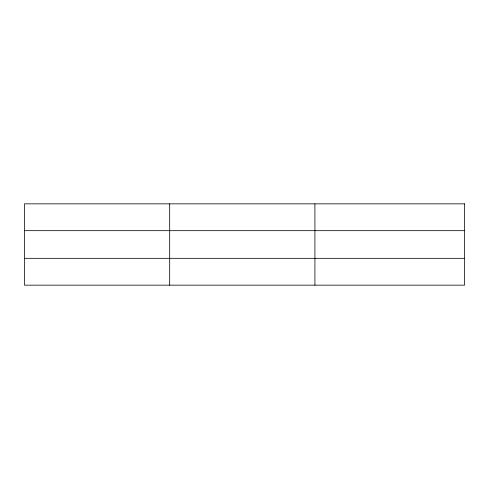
<?xml version="1.0" encoding="UTF-8"?>
<svg xmlns="http://www.w3.org/2000/svg" width="489" height="489" viewBox="0 0 489 489"><rect width="100%" height="100%" fill="white"/><g stroke="black" fill="none" stroke-linecap="round" stroke-linejoin="round"><path stroke-width="0.73" d="M169.683 285.16L169.683 203.84M314.916 285.16L314.916 203.84M24.45 230.674L464.55 230.674M24.45 258.326L464.55 258.326M464.55 203.84L464.55 285.16L24.45 285.16L24.45 203.84L464.55 203.84"/></g></svg>
